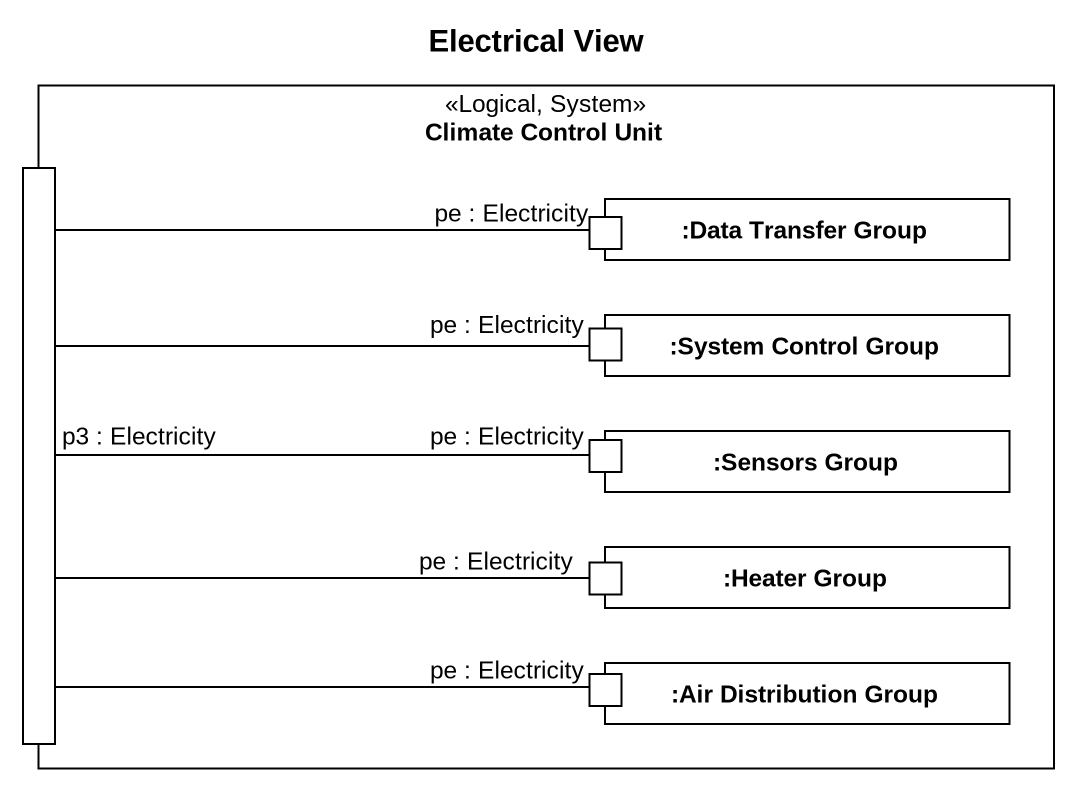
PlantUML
@startuml
title Electrical View
rectangle "Climate Control Unit" as Climate_Control_Unit <<Logical, System>> {
  port "p3 : Electricity" as p3_Electricity
  rectangle ":Data Transfer Group" as Data_Transfer_Group {
    port "pe : Electricity" as pe_Electricity
  }
  rectangle ":System Control Group" as System_Control_Group {
    port "pe : Electricity" as pe_Electricity_2
  }
  rectangle ":Sensors Group" as Sensors_Group {
    port "pe : Electricity" as pe_Electricity_3
  }
  rectangle ":Heater Group" as Heater_Group {
    port "pe : Electricity" as pe_Electricity_4
  }
  rectangle ":Air Distribution Group" as Air_Distribution_Group {
    port "pe : Electricity" as pe_Electricity_5
  }
}
p3_Electricity -right- pe_Electricity
p3_Electricity -right- pe_Electricity_2
p3_Electricity -right- pe_Electricity_3
p3_Electricity -right- pe_Electricity_4
p3_Electricity -right- pe_Electricity_5
@enduml
